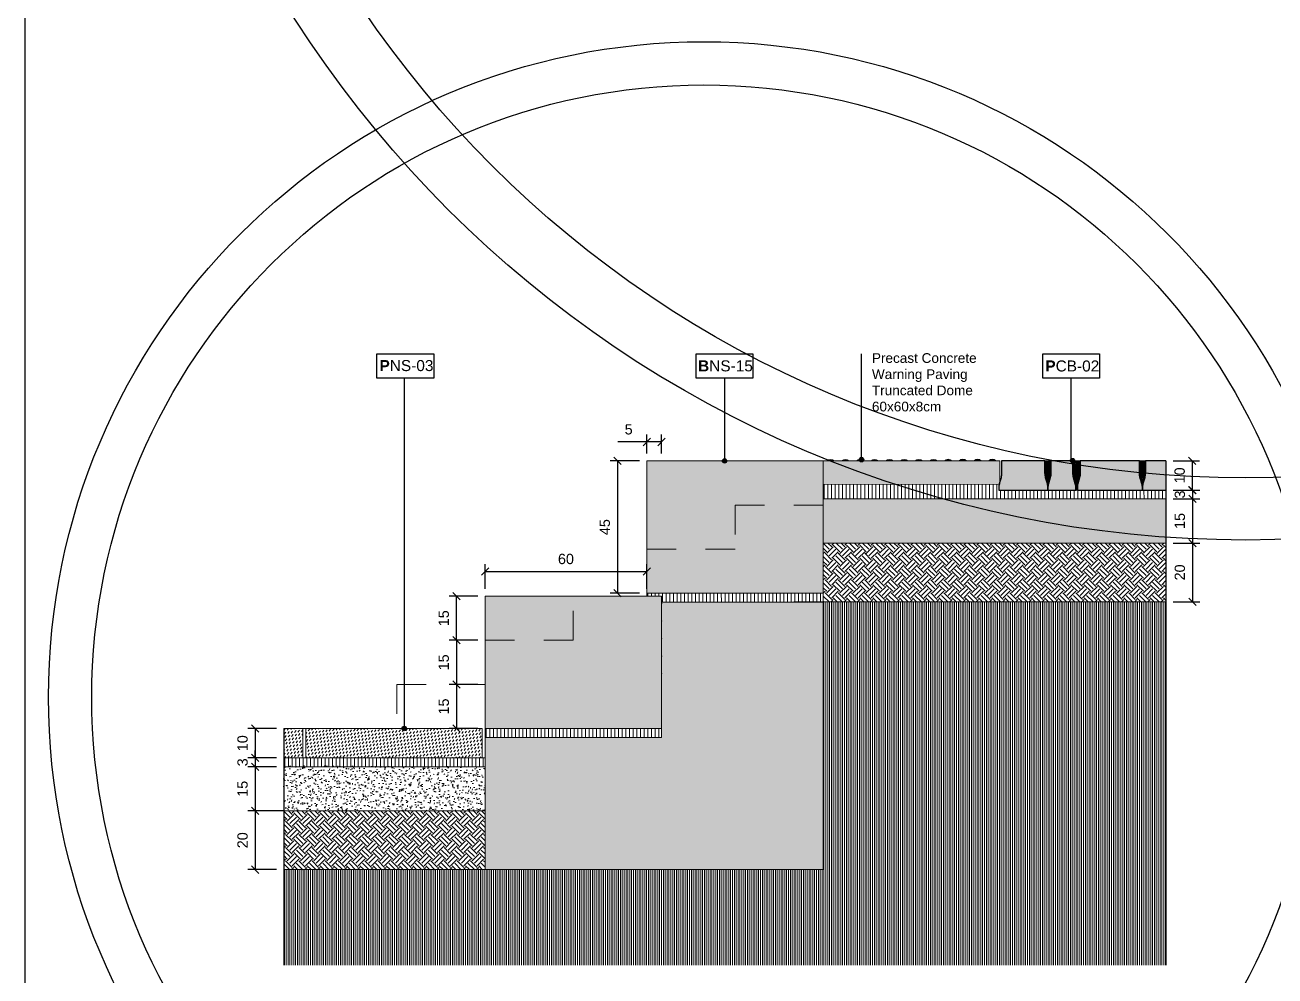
# Model space of a CAD drawing. Header units: metres. Extents: x -325 to 301, y -147 to 149.
# Drawn here: x 92.234 to 96.486, y 25.672 to 28.906 of the extents above; entities that cross this region are included whole.
import ezdxf

# ---------------------------------------------------------------- set-up
doc = ezdxf.new("R2010")
doc.units = ezdxf.units.M
doc.linetypes.add('DASH_1', pattern=[0.4, 0.1, -0.3])
doc.layers.get('Defpoints').update_dxf_attribs({"lineweight": 13})
doc.layers.add('-aux', color=50, linetype='Continuous', plot=False)
doc.layers.add('-AUX-QAD', color=5, linetype='Continuous', plot=False)
for name, color, linetype, true_color in [('0-TX-1_25', 7, 'Continuous', 0x3f4f7f), ('3-TR-paviment fort', 7, 'Continuous', 0xd1d1d1), ('EIT_3 TR sorra', 7, 'Continuous', 0xd8ceb0)]:
    doc.layers.add(name, color=color, linetype=linetype, true_color=true_color)
for name, color, linetype, lineweight, true_color in [('03-TR-Paviment_05_Open Joint Precast Pavements', 7, 'Continuous', 5, 0xb3b3b3), ('03-TR-Paviment_08_Natural Stone Bleachers', 7, 'Continuous', 5, 0xafad9d), ('3-TR sorra granitica', 7, 'Continuous', 0, 0xf2dac9), ('3-TR tot_u', 7, 'Continuous', 5, 0x787878)]:
    doc.layers.add(name, color=color, linetype=linetype, lineweight=lineweight, true_color=true_color)
for name, color, linetype, lineweight in [('1-CM', 7, 'Continuous', 0), ('3-TR Formigó', 252, 'Continuous', 0), ('3-TR Seleccionat', 44, 'Continuous', 0), ('3-TR Tot-u', 37, 'Continuous', 0)]:
    doc.layers.add(name, color=color, linetype=linetype, lineweight=lineweight)
for name, color, linetype in [('1-L- kodolé', 7, 'Continuous'), ('1-SECCIÓ', 1, 'Continuous'), ('A-KEYPLAN_HATCH', 7, 'Continuous'), ('A_TEXT_2', 7, 'Continuous')]:
    doc.layers.add(name, color=color, linetype=linetype)
doc.styles.get("Standard").update_dxf_attribs({"font": 'arial.ttf'})
doc.dimstyles.new('ISO-25', dxfattribs={"dimtxt": 0.1, "dimasz": 0.1, "dimexe": 0.1, "dimexo": 0.1, "dimgap": 0.1, "dimtad": 1, "dimdec": 0, "dimlfac": 100, "dimzin": 9, "dimtxsty": 'Standard', "dimblk": 'OBLIQUE', "dimcen": 0.1, "dimadec": 0, "dimazin": 0, "dimtfac": 1, "dimtdec": 0, "dimtmove": 0, "dimatfit": 3, "dimldrblk": 'OBLIQUE', "dimfxl": 1, "dimarcsym": 0})
pattern_1 = [(44.4325457, (71.362818, -42.892494), (0.00187572522, 0.00661871837), [0.0085328125, -0.0017065625, 0, -0.0017065625])]
pattern_2 = [(233, (24.288945, -12.969247), (0.0016315323, -0.0116089556), [0.0082894435, -0.0082894435])]

# ---------------------------------------------------------------- blocks, each defined once
blk = doc.blocks.new('POINT')
at = {"layer": '0-TX-1_25'}
h = blk.add_hatch(dxfattribs=at)
h.set_pattern_fill('ANGLE', color=256)
h.set_pattern_definition([(0, (-83.747, -12.726), (0, 6.985), [5.08, -1.905]), (90, (-83.747, -12.726), (-6.985, 4e-16), [5.08, -1.905])])
edge = h.paths.add_edge_path()
edge.add_arc((0, 0), 0.0075, 0, 360)
h = blk.add_hatch(color=256, dxfattribs=at)
h.dxf.hatch_style = 1
edge = h.paths.add_edge_path()
edge.add_arc((0, 0), 0.0075, 0, 360)
blk.add_circle((0, 0), 0.0075, dxfattribs=at)
blk = doc.blocks.new('BNS15')
at = {"layer": '03-TR-Paviment_08_Natural Stone Bleachers'}
h = blk.add_hatch(dxfattribs=at)
h.set_pattern_fill('DASH', color=256, scale=0.0011, angle=233, style=0, double=1)
h.set_pattern_definition([(233, (-63.9346873, -52.3516926), (0.00068739555, -0.00489107349), [0.0034925, -0.0034925])])
h.paths.add_polyline_path([(0.6, 0.45), (0.6, 0), (0, 0), (0, 0.45)])
at = {"layer": '1-CM'}
blk.add_lwpolyline([(0, 0.45), (0.6, 0.45), (0.6, 0), (0, 0)], close=True, dxfattribs=at)
blk = doc.blocks.new('hatch keyplan 2')
at = {"layer": 'A-KEYPLAN_HATCH'}
blk.add_lwpolyline([(0, 0.00548), (0.01287, 0.00548), (0.01287, 0), (0, 0)], close=True, dxfattribs=at)
blk = doc.blocks.new('hatch keyplan')
at = {"layer": 'A-KEYPLAN_HATCH'}
blk.add_blockref('hatch keyplan 2', (1.43058, 0.85215), dxfattribs=at)
blk = doc.blocks.new('PCB03')
at = {"layer": 'A-KEYPLAN_HATCH'}
blk.add_blockref('hatch keyplan', (-1.42958, -0.85215), dxfattribs=at)
at = {"layer": 'A_TEXT_2', "insert": (0.0002, 0.00399), "char_height": 0.0025, "attachment_point": 1}
blk.add_mtext_dynamic_manual_height_columns('\\pi0.00139;{\\fArial|b1|i0|c0|p34;P}CB-02', width=0.0145619, gutter_width=0.015, heights=[0], dxfattribs=at)
blk = doc.blocks.new('BNS-15')
at = {"layer": 'A-KEYPLAN_HATCH', "xscale": 0.7124947396918078, "yscale": 0.7124947396918078, "zscale": 0.7124947396918078}
blk.add_blockref('hatch keyplan', (-1.01928, -0.60715), dxfattribs=at)
at = {"layer": 'A_TEXT_2', "insert": (0.00031, 0.00286), "char_height": 0.0017812, "attachment_point": 1}
blk.add_mtext_dynamic_manual_height_columns('{\\fArial|b1|i0|c0|p34;B}NS-15', width=0.0103753, gutter_width=0.01069, heights=[0], dxfattribs=at)
blk = doc.blocks.new('_Oblique')
at = {"color": 0, "lineweight": -2}
blk.add_line((-0.5, -0.5), (0.5, 0.5), dxfattribs=at)
blk = doc.blocks.new('*D1515')
at = {"layer": '0-TX-1_25', "color": 0, "lineweight": -2, "transparency": 16777216}
for p, q in [((93.0897, 26.5135), (92.9923, 26.5135)), ((93.0173, 26.5135), (93.0173, 26.4135)), ((93.0897, 26.4135), (92.9923, 26.4135))]:
    blk.add_line(p, q, dxfattribs=at)
at = {"layer": 'Defpoints', "color": 0, "transparency": 16777216}
for p in [(93.1147, 26.5135), (93.0173, 26.4135), (93.1147, 26.4135)]:
    blk.add_point(p, dxfattribs=at)
at = {"layer": '0-TX-1_25', "color": 0, "lineweight": -2, "transparency": 16777216, "xscale": 0.025, "yscale": 0.025, "zscale": 0.025}
for p, rotation in [((93.0173, 26.5135), 90), ((93.0173, 26.4135), 270)]:
    blk.add_blockref('_Oblique', p, dxfattribs=dict(at, rotation=rotation))
at = {"layer": '0-TX-1_25', "color": 0, "transparency": 16777216, "insert": (92.9745, 26.4635), "char_height": 0.035, "attachment_point": 5, "rotation": 90}
blk.add_mtext('10', dxfattribs=at)
blk = doc.blocks.new('*D1516')
at = {"layer": '0-TX-1_25', "color": 0, "lineweight": -2, "transparency": 16777216}
for p, q in [((93.0897, 26.4135), (92.9923, 26.4135)), ((93.0173, 26.4135), (93.0173, 26.4385)), ((93.0173, 26.4135), (93.0173, 26.3835)), ((93.0897, 26.3835), (92.9923, 26.3835)), ((93.0173, 26.3835), (93.0173, 26.3585))]:
    blk.add_line(p, q, dxfattribs=at)
at = {"layer": 'Defpoints', "color": 0, "transparency": 16777216}
for p in [(93.1147, 26.4135), (93.0173, 26.3835), (93.1147, 26.3835)]:
    blk.add_point(p, dxfattribs=at)
at = {"layer": '0-TX-1_25', "color": 0, "lineweight": -2, "transparency": 16777216, "xscale": 0.025, "yscale": 0.025, "zscale": 0.025}
for p, rotation in [((93.0173, 26.4135), 270), ((93.0173, 26.3835), 90)]:
    blk.add_blockref('_Oblique', p, dxfattribs=dict(at, rotation=rotation))
at = {"layer": '0-TX-1_25', "color": 0, "transparency": 16777216, "insert": (92.9745, 26.3985), "char_height": 0.035, "attachment_point": 5, "rotation": 90}
blk.add_mtext('3', dxfattribs=at)
blk = doc.blocks.new('*D1517')
at = {"layer": '0-TX-1_25', "color": 0, "lineweight": -2, "transparency": 16777216}
for p, q in [((93.0897, 26.3835), (92.9923, 26.3835)), ((93.0173, 26.3835), (93.0173, 26.2335)), ((93.0897, 26.2335), (92.9923, 26.2335))]:
    blk.add_line(p, q, dxfattribs=at)
at = {"layer": 'Defpoints', "color": 0, "transparency": 16777216}
for p in [(93.1147, 26.3835), (93.0173, 26.2335), (93.1147, 26.2335)]:
    blk.add_point(p, dxfattribs=at)
at = {"layer": '0-TX-1_25', "color": 0, "lineweight": -2, "transparency": 16777216, "xscale": 0.025, "yscale": 0.025, "zscale": 0.025}
for p, rotation in [((93.0173, 26.3835), 90), ((93.0173, 26.2335), 270)]:
    blk.add_blockref('_Oblique', p, dxfattribs=dict(at, rotation=rotation))
at = {"layer": '0-TX-1_25', "color": 0, "transparency": 16777216, "insert": (92.9745, 26.3085), "char_height": 0.035, "attachment_point": 5, "rotation": 90}
blk.add_mtext('15', dxfattribs=at)
blk = doc.blocks.new('*D1518')
at = {"layer": '0-TX-1_25', "color": 0, "lineweight": -2, "transparency": 16777216}
for p, q in [((93.1173, 26.2335), (92.9923, 26.2335)), ((93.0173, 26.2335), (93.0173, 26.0335)), ((93.0897, 26.0335), (92.9923, 26.0335))]:
    blk.add_line(p, q, dxfattribs=at)
at = {"layer": 'Defpoints', "color": 0, "transparency": 16777216}
for p in [(93.2147, 26.2335), (93.0173, 26.0335), (93.1147, 26.0335)]:
    blk.add_point(p, dxfattribs=at)
at = {"layer": '0-TX-1_25', "color": 0, "lineweight": -2, "transparency": 16777216, "xscale": 0.025, "yscale": 0.025, "zscale": 0.025}
for p, rotation in [((93.0173, 26.2335), 90), ((93.0173, 26.0335), 270)]:
    blk.add_blockref('_Oblique', p, dxfattribs=dict(at, rotation=rotation))
at = {"layer": '0-TX-1_25', "color": 0, "transparency": 16777216, "insert": (92.9745, 26.1335), "char_height": 0.035, "attachment_point": 5, "rotation": 90}
blk.add_mtext('20', dxfattribs=at)
blk = doc.blocks.new('*D1519')
at = {"layer": '0-TX-1_25', "color": 0, "lineweight": -2, "transparency": 16777216}
for p, q in [((96.1397, 27.4244), (96.2295, 27.4244)), ((96.2045, 27.4244), (96.2045, 27.3244)), ((96.1397, 27.3244), (96.2295, 27.3244))]:
    blk.add_line(p, q, dxfattribs=at)
at = {"layer": 'Defpoints', "color": 0, "transparency": 16777216}
for p in [(96.1147, 27.4244), (96.1147, 27.3244), (96.2045, 27.3244)]:
    blk.add_point(p, dxfattribs=at)
at = {"layer": '0-TX-1_25', "color": 0, "lineweight": -2, "transparency": 16777216, "xscale": 0.025, "yscale": 0.025, "zscale": 0.025}
for p, rotation in [((96.2045, 27.4244), 90), ((96.2045, 27.3244), 270)]:
    blk.add_blockref('_Oblique', p, dxfattribs=dict(at, rotation=rotation))
at = {"layer": '0-TX-1_25', "color": 0, "transparency": 16777216, "insert": (96.1616, 27.3744), "char_height": 0.035, "attachment_point": 5, "rotation": 90}
blk.add_mtext('10', dxfattribs=at)
blk = doc.blocks.new('*D1520')
at = {"layer": '0-TX-1_25', "color": 0, "lineweight": -2, "transparency": 16777216}
for p, q in [((96.205, 27.3244), (96.205, 27.3494)), ((96.1397, 27.3244), (96.23, 27.3244)), ((96.1397, 27.2944), (96.23, 27.2944)), ((96.205, 27.3244), (96.205, 27.2944)), ((96.205, 27.2944), (96.205, 27.2694))]:
    blk.add_line(p, q, dxfattribs=at)
at = {"layer": 'Defpoints', "color": 0, "transparency": 16777216}
for p in [(96.1147, 27.3244), (96.1147, 27.2944), (96.205, 27.2944)]:
    blk.add_point(p, dxfattribs=at)
at = {"layer": '0-TX-1_25', "color": 0, "lineweight": -2, "transparency": 16777216, "xscale": 0.025, "yscale": 0.025, "zscale": 0.025}
for p, rotation in [((96.205, 27.3244), 270), ((96.205, 27.2944), 90)]:
    blk.add_blockref('_Oblique', p, dxfattribs=dict(at, rotation=rotation))
at = {"layer": '0-TX-1_25', "color": 0, "transparency": 16777216, "insert": (96.1621, 27.3094), "char_height": 0.035, "attachment_point": 5, "rotation": 90}
blk.add_mtext('3', dxfattribs=at)
blk = doc.blocks.new('*D1521')
at = {"layer": '0-TX-1_25', "color": 0, "lineweight": -2, "transparency": 16777216}
for p, q in [((96.1397, 27.2944), (96.23, 27.2944)), ((96.205, 27.2944), (96.205, 27.1444)), ((96.1397, 27.1444), (96.23, 27.1444))]:
    blk.add_line(p, q, dxfattribs=at)
at = {"layer": 'Defpoints', "color": 0, "transparency": 16777216}
for p in [(96.1147, 27.2944), (96.1147, 27.1444), (96.205, 27.1444)]:
    blk.add_point(p, dxfattribs=at)
at = {"layer": '0-TX-1_25', "color": 0, "lineweight": -2, "transparency": 16777216, "xscale": 0.025, "yscale": 0.025, "zscale": 0.025}
for p, rotation in [((96.205, 27.2944), 90), ((96.205, 27.1444), 270)]:
    blk.add_blockref('_Oblique', p, dxfattribs=dict(at, rotation=rotation))
at = {"layer": '0-TX-1_25', "color": 0, "transparency": 16777216, "insert": (96.1622, 27.2194), "char_height": 0.035, "attachment_point": 5, "rotation": 90}
blk.add_mtext('15', dxfattribs=at)
blk = doc.blocks.new('*D1522')
at = {"layer": '0-TX-1_25', "color": 0, "lineweight": -2, "transparency": 16777216}
for p, q in [((96.1397, 27.1444), (96.23, 27.1444)), ((96.205, 27.1444), (96.205, 26.9444)), ((96.1397, 26.9444), (96.23, 26.9444))]:
    blk.add_line(p, q, dxfattribs=at)
at = {"layer": 'Defpoints', "color": 0, "transparency": 16777216}
for p in [(96.1147, 27.1444), (96.1147, 26.9444), (96.205, 26.9444)]:
    blk.add_point(p, dxfattribs=at)
at = {"layer": '0-TX-1_25', "color": 0, "lineweight": -2, "transparency": 16777216, "xscale": 0.025, "yscale": 0.025, "zscale": 0.025}
for p, rotation in [((96.205, 27.1444), 90), ((96.205, 26.9444), 270)]:
    blk.add_blockref('_Oblique', p, dxfattribs=dict(at, rotation=rotation))
at = {"layer": '0-TX-1_25', "color": 0, "transparency": 16777216, "insert": (96.1622, 27.0444), "char_height": 0.035, "attachment_point": 5, "rotation": 90}
blk.add_mtext('20', dxfattribs=at)
blk = doc.blocks.new('*D1542')
at = {"layer": '0-TX-1_25', "color": 0, "lineweight": -2, "transparency": 16777216}
for p, q in [((94.3244, 27.4235), (94.2244, 27.4235)), ((94.2494, 27.4235), (94.2494, 26.9735)), ((94.3244, 26.9735), (94.2244, 26.9735))]:
    blk.add_line(p, q, dxfattribs=at)
at = {"layer": 'Defpoints', "color": 0, "transparency": 16777216}
for p in [(94.3494, 27.4235), (94.2494, 26.9735), (94.3494, 26.9735)]:
    blk.add_point(p, dxfattribs=at)
at = {"layer": '0-TX-1_25', "color": 0, "lineweight": -2, "transparency": 16777216, "xscale": 0.025, "yscale": 0.025, "zscale": 0.025}
for p, rotation in [((94.2494, 27.4235), 90), ((94.2494, 26.9735), 270)]:
    blk.add_blockref('_Oblique', p, dxfattribs=dict(at, rotation=rotation))
at = {"layer": '0-TX-1_25', "color": 0, "transparency": 16777216, "insert": (94.2066, 27.1985), "char_height": 0.035, "attachment_point": 5, "rotation": 90}
blk.add_mtext('45', dxfattribs=at)
blk = doc.blocks.new('*D1544')
at = {"layer": '0-TX-1_25', "color": 0, "lineweight": -2, "transparency": 16777216}
for p, q in [((93.7992, 26.9885), (93.7992, 27.0721)), ((93.7992, 27.0471), (94.3492, 27.0471)), ((94.3492, 26.9885), (94.3492, 27.0721))]:
    blk.add_line(p, q, dxfattribs=at)
at = {"layer": 'Defpoints', "color": 0, "transparency": 16777216}
for p in [(94.3492, 27.0471), (93.7992, 26.9635), (94.3492, 26.9635)]:
    blk.add_point(p, dxfattribs=at)
at = {"layer": '0-TX-1_25', "color": 0, "lineweight": -2, "transparency": 16777216, "xscale": 0.025, "yscale": 0.025, "zscale": 0.025, "rotation": 180}
blk.add_blockref('_Oblique', (93.7992, 27.0471), dxfattribs=at)
at = {"layer": '0-TX-1_25', "color": 0, "lineweight": -2, "transparency": 16777216, "xscale": 0.025, "yscale": 0.025, "zscale": 0.025}
blk.add_blockref('_Oblique', (94.3492, 27.0471), dxfattribs=at)
at = {"layer": '0-TX-1_25', "color": 0, "transparency": 16777216, "insert": (94.0742, 27.09), "char_height": 0.035, "attachment_point": 5}
blk.add_mtext('60', dxfattribs=at)
blk = doc.blocks.new('*D1545')
at = {"layer": '0-TX-1_25', "color": 0, "lineweight": -2, "transparency": 16777216}
for p, q in [((93.7742, 26.9635), (93.6766, 26.9635)), ((93.7016, 26.8135), (93.7016, 26.9635)), ((93.7742, 26.8135), (93.6766, 26.8135))]:
    blk.add_line(p, q, dxfattribs=at)
at = {"layer": 'Defpoints', "color": 0, "transparency": 16777216}
for p in [(93.7016, 26.9635), (93.7992, 26.9635), (93.7992, 26.8135)]:
    blk.add_point(p, dxfattribs=at)
at = {"layer": '0-TX-1_25', "color": 0, "lineweight": -2, "transparency": 16777216, "xscale": 0.025, "yscale": 0.025, "zscale": 0.025}
for p, rotation in [((93.7016, 26.9635), 90), ((93.7016, 26.8135), 270)]:
    blk.add_blockref('_Oblique', p, dxfattribs=dict(at, rotation=rotation))
at = {"layer": '0-TX-1_25', "color": 0, "transparency": 16777216, "insert": (93.6588, 26.8885), "char_height": 0.035, "attachment_point": 5, "rotation": 90}
blk.add_mtext('15', dxfattribs=at)
blk = doc.blocks.new('*D1546')
at = {"layer": '0-TX-1_25', "color": 0, "lineweight": -2, "transparency": 16777216}
for p, q in [((93.7742, 26.8135), (93.6766, 26.8135)), ((93.7016, 26.8135), (93.7016, 26.6635)), ((93.7742, 26.6635), (93.6766, 26.6635))]:
    blk.add_line(p, q, dxfattribs=at)
at = {"layer": 'Defpoints', "color": 0, "transparency": 16777216}
for p in [(93.7992, 26.8135), (93.7016, 26.6635), (93.7992, 26.6635)]:
    blk.add_point(p, dxfattribs=at)
at = {"layer": '0-TX-1_25', "color": 0, "lineweight": -2, "transparency": 16777216, "xscale": 0.025, "yscale": 0.025, "zscale": 0.025}
for p, rotation in [((93.7016, 26.8135), 90), ((93.7016, 26.6635), 270)]:
    blk.add_blockref('_Oblique', p, dxfattribs=dict(at, rotation=rotation))
at = {"layer": '0-TX-1_25', "color": 0, "transparency": 16777216, "insert": (93.6588, 26.7385), "char_height": 0.035, "attachment_point": 5, "rotation": 90}
blk.add_mtext('15', dxfattribs=at)
blk = doc.blocks.new('*D1543')
at = {"layer": '0-TX-1_25', "color": 0, "lineweight": -2, "transparency": 16777216}
for p, q in [((93.7742, 26.6635), (93.6766, 26.6635)), ((93.7016, 26.6635), (93.7016, 26.5135)), ((93.7742, 26.5135), (93.6766, 26.5135))]:
    blk.add_line(p, q, dxfattribs=at)
at = {"layer": 'Defpoints', "color": 0, "transparency": 16777216}
for p in [(93.7992, 26.6635), (93.7016, 26.5135), (93.7992, 26.5135)]:
    blk.add_point(p, dxfattribs=at)
at = {"layer": '0-TX-1_25', "color": 0, "lineweight": -2, "transparency": 16777216, "xscale": 0.025, "yscale": 0.025, "zscale": 0.025}
for p, rotation in [((93.7016, 26.6635), 90), ((93.7016, 26.5135), 270)]:
    blk.add_blockref('_Oblique', p, dxfattribs=dict(at, rotation=rotation))
at = {"layer": '0-TX-1_25', "color": 0, "transparency": 16777216, "insert": (93.6588, 26.5885), "char_height": 0.035, "attachment_point": 5, "rotation": 90}
blk.add_mtext('15', dxfattribs=at)
blk = doc.blocks.new('*D1547')
at = {"layer": '0-TX-1_25', "color": 0, "lineweight": -2, "transparency": 16777216}
for p, q in [((94.3492, 27.4485), (94.3492, 27.513)), ((94.3994, 27.4485), (94.3994, 27.513)), ((94.3492, 27.488), (94.251, 27.488)), ((94.3994, 27.488), (94.3492, 27.488))]:
    blk.add_line(p, q, dxfattribs=at)
at = {"layer": 'Defpoints', "color": 0, "transparency": 16777216}
for p in [(94.3492, 27.488), (94.3492, 27.4235), (94.3994, 27.4235)]:
    blk.add_point(p, dxfattribs=at)
at = {"layer": '0-TX-1_25', "color": 0, "lineweight": -2, "transparency": 16777216, "xscale": 0.025, "yscale": 0.025, "zscale": 0.025, "rotation": 180}
blk.add_blockref('_Oblique', (94.3492, 27.488), dxfattribs=at)
at = {"layer": '0-TX-1_25', "color": 0, "lineweight": -2, "transparency": 16777216, "xscale": 0.025, "yscale": 0.025, "zscale": 0.025}
blk.add_blockref('_Oblique', (94.3994, 27.488), dxfattribs=at)
at = {"layer": '0-TX-1_25', "color": 0, "transparency": 16777216, "insert": (94.2876, 27.5308), "char_height": 0.035, "attachment_point": 5}
blk.add_mtext('5', dxfattribs=at)
blk = doc.blocks.new('*D1548')
at = {"layer": '0-TX-1_25', "color": 0, "lineweight": -2, "transparency": 16777216}
for p, q in [((94.3494, 0.2948), (94.3494, 0.1698)), ((94.9494, 0.0948), (94.9494, 0.2198)), ((94.3494, 0.1948), (94.9494, 0.1948))]:
    blk.add_line(p, q, dxfattribs=at)
at = {"layer": 'Defpoints', "color": 0, "transparency": 16777216}
for p in [(94.3494, 27.4235), (94.9494, 0.1948), (94.9494, 0)]:
    blk.add_point(p, dxfattribs=at)
at = {"layer": '0-TX-1_25', "color": 0, "lineweight": -2, "transparency": 16777216, "xscale": 0.025, "yscale": 0.025, "zscale": 0.025, "rotation": 180}
blk.add_blockref('_Oblique', (94.3494, 0.1948), dxfattribs=at)
at = {"layer": '0-TX-1_25', "color": 0, "lineweight": -2, "transparency": 16777216, "xscale": 0.025, "yscale": 0.025, "zscale": 0.025}
blk.add_blockref('_Oblique', (94.9494, 0.1948), dxfattribs=at)
at = {"layer": '0-TX-1_25', "color": 0, "transparency": 16777216, "insert": (94.6494, 0.2377), "char_height": 0.035, "attachment_point": 5}
blk.add_mtext('60', dxfattribs=at)
blk = doc.blocks.new('PNS03')
at = {"layer": 'A-KEYPLAN_HATCH'}
blk.add_blockref('hatch keyplan', (-1.43058, -0.85215), dxfattribs=at)
at = {"layer": 'A_TEXT_2', "insert": (-0.0008, 0.00408), "char_height": 0.0025, "attachment_point": 1}
blk.add_mtext_dynamic_manual_height_columns('\\pi0.00137;{\\fArial|b1|i0|c0|p34;P}NS-03', width=0.0145619, gutter_width=0.015, heights=[0], dxfattribs=at)
blk = doc.blocks.new('*U1805')
at = {"layer": '3-TR-paviment fort'}
blk.add_hatch(color=256, dxfattribs=at).paths.add_polyline_path([(0.025, 0), (0.05, 0, 0.4)])
blk.add_lwpolyline([(0.025, 0), (0.05, 0)])
blk.add_arc((0.0375, -0.013125), 0.018125, 46.397181, 133.602819)
blk = doc.blocks.new('*U1806')
at = {"color": 0, "linetype": 'ByBlock', "lineweight": -2, "transparency": 16777216}
for p in [(0, 0.08), (0.05, 0.08), (0.1, 0.08), (0.15, 0.08), (0.2, 0.08), (0.25, 0.08), (0.3, 0.08), (0.35, 0.08), (0.4, 0.08), (0.45, 0.08), (0.5, 0.08), (0.55, 0.08)]:
    blk.add_blockref('*U1805', p, dxfattribs=at)
blk = doc.blocks.new('Warning Surface 600x600x80')
at = {"layer": '3-TR-paviment fort'}
blk.add_hatch(color=256, dxfattribs=at).paths.add_polyline_path([(0, 0.08), (0.6, 0.08), (0.6, 0), (0.0002, 0.0006)])
blk.add_lwpolyline([(0, 0.08), (0.6, 0.08)])
at = {"layer": '1-CM'}
blk.add_lwpolyline([(0.6, 0.08), (0, 0.08), (0, 0), (0.6, 0)], close=True, dxfattribs=at)
blk.add_blockref('*U1806', (-0.0125, 0))

msp = doc.modelspace()

# ---------------------------------------------------------------- hatches: boundary and pattern name
at = {"layer": '03-TR-Paviment_05_Open Joint Precast Pavements'}
h = msp.add_hatch(color=256, dxfattribs=at)
h.dxf.hatch_style = 1
edge = h.paths.add_edge_path()
edge.add_line((95.7135, 27.3244), (95.7135, 27.3326))
edge.add_arc((95.6651, 27.3326), 0.0484, 360, 375.999)
edge.add_line((95.7117, 27.3459), (95.7057, 27.3666))
edge.add_arc((95.7606, 27.3824), 0.0571, 180, 195.999, ccw=False)
edge.add_line((95.7035, 27.3824), (95.7035, 27.4235))
edge.add_line((95.7035, 27.4235), (95.7027, 27.4235))
edge.add_line((95.7027, 27.4235), (95.7027, 27.4244))
edge.add_line((95.7027, 27.4244), (95.5569, 27.4244))
edge.add_line((95.5569, 27.4244), (95.5569, 27.4235))
edge.add_line((95.5569, 27.4235), (95.5561, 27.4235))
edge.add_line((95.5561, 27.4235), (95.5561, 27.3824))
edge.add_arc((95.4989, 27.3824), 0.0571, 344.001, 360, ccw=False)
edge.add_line((95.5539, 27.3666), (95.5479, 27.3459))
edge.add_arc((95.5945, 27.3326), 0.0484, 164.001, 180)
edge.add_line((95.546, 27.3326), (95.546, 27.3244))
edge.add_line((95.546, 27.3244), (95.7135, 27.3244))
h = msp.add_hatch(color=256, dxfattribs=at)
h.dxf.hatch_style = 1
edge = h.paths.add_edge_path()
edge.add_line((95.8085, 27.3244), (95.8085, 27.3326))
edge.add_arc((95.7601, 27.3326), 0.0484, 0, 15.999)
edge.add_line((95.8066, 27.3459), (95.8007, 27.3666))
edge.add_arc((95.8556, 27.3824), 0.0571, 180, 195.999, ccw=False)
edge.add_line((95.7985, 27.3824), (95.7985, 27.4235))
edge.add_line((95.7985, 27.4235), (95.7977, 27.4235))
edge.add_line((95.7977, 27.4235), (95.7977, 27.4244))
edge.add_line((95.7977, 27.4244), (95.7244, 27.4244))
edge.add_line((95.7244, 27.4244), (95.7244, 27.4235))
edge.add_line((95.7244, 27.4235), (95.7236, 27.4235))
edge.add_line((95.7236, 27.4235), (95.7236, 27.3824))
edge.add_arc((95.6664, 27.3824), 0.0571, -15.999, 0, ccw=False)
edge.add_line((95.7214, 27.3666), (95.7154, 27.3459))
edge.add_arc((95.762, 27.3326), 0.0484, 164.001, 180)
edge.add_line((95.7135, 27.3326), (95.7135, 27.3244))
edge.add_line((95.7135, 27.3244), (95.8085, 27.3244))
h = msp.add_hatch(color=256, dxfattribs=at)
h.dxf.hatch_style = 1
edge = h.paths.add_edge_path()
edge.add_line((96.0347, 27.3244), (96.0347, 27.3326))
edge.add_arc((95.9863, 27.3326), 0.0484, 0, 15.999)
edge.add_line((96.0329, 27.3459), (96.0269, 27.3666))
edge.add_arc((96.0818, 27.3824), 0.0571, 180, 195.999, ccw=False)
edge.add_line((96.0247, 27.3824), (96.0247, 27.4235))
edge.add_line((96.0247, 27.4235), (96.0239, 27.4235))
edge.add_line((96.0239, 27.4235), (96.0239, 27.4244))
edge.add_line((96.0239, 27.4244), (95.8243, 27.4244))
edge.add_line((95.8243, 27.4244), (95.8243, 27.4235))
edge.add_line((95.8243, 27.4235), (95.8235, 27.4235))
edge.add_line((95.8235, 27.4235), (95.8235, 27.3824))
edge.add_arc((95.7664, 27.3824), 0.0571, -15.999, 0, ccw=False)
edge.add_line((95.8213, 27.3666), (95.8154, 27.3459))
edge.add_arc((95.8619, 27.3326), 0.0484, 164.001, 180)
edge.add_line((95.8135, 27.3326), (95.8135, 27.3244))
edge.add_line((95.8135, 27.3244), (96.0347, 27.3244))
h = msp.add_hatch(color=256, dxfattribs=at)
h.dxf.hatch_style = 1
edge = h.paths.add_edge_path()
edge.add_line((96.1147, 27.4244), (96.1147, 27.3244))
edge.add_line((96.1147, 27.3244), (96.0347, 27.3244))
edge.add_line((96.0347, 27.3244), (96.0347, 27.3326))
edge.add_arc((96.0832, 27.3326), 0.0484, 164.001, 180, ccw=False)
edge.add_line((96.0366, 27.3459), (96.0426, 27.3667))
edge.add_arc((95.9876, 27.3824), 0.0571, 344.001, 360)
edge.add_line((96.0448, 27.3824), (96.0448, 27.4235))
edge.add_line((96.0448, 27.4235), (96.0456, 27.4235))
edge.add_line((96.0456, 27.4235), (96.0456, 27.4244))
edge.add_line((96.0456, 27.4244), (96.1147, 27.4244))
at = {"layer": '03-TR-Paviment_08_Natural Stone Bleachers'}
h = msp.add_hatch(dxfattribs=at)
h.set_pattern_fill('DASH', color=256, scale=0.002611, angle=233, style=0, double=1)
h.set_pattern_definition(pattern_2)
h.paths.add_polyline_path([(93.1147, 26.5135), (93.1147, 26.4135), (93.1794, 26.4135), (93.1794, 26.5135)])
h = msp.add_hatch(dxfattribs=at)
h.set_pattern_fill('DASH', color=256, scale=0.002611, angle=233, style=0, double=1)
h.set_pattern_definition(pattern_2)
h.paths.add_polyline_path([(93.7894, 26.5135), (93.1894, 26.5135), (93.1894, 26.4135), (93.7894, 26.4135)])
at = {"layer": '3-TR Formigó'}
h = msp.add_hatch(dxfattribs=at)
h.set_pattern_fill('ANSI31', color=256, scale=0.003, angle=234.1752)
h.set_pattern_definition([(279.175244, (-114.388893, -17.167091), (0.00940313004, 0.0015188056), [])])
h.paths.add_polyline_path([(94.4002, 26.6935), (94.4002, 26.9435), (94.3994, 26.9435), (94.3994, 26.6935)])
at = {"layer": '3-TR Seleccionat'}
h = msp.add_hatch(dxfattribs=at)
h.set_pattern_fill('ANSI31', color=256, scale=0.002, angle=225)
h.set_pattern_definition([(270, (24.288945, -12.969247), (0.00635, -9e-19), [])])
h.paths.add_polyline_path([(93.1147, 26.0335), (93.1147, 25.7089), (96.1147, 25.7089), (96.1147, 26.9444), (95.5999, 26.9444), (94.8494, 26.9444), (94.8492, 26.9435), (94.9494, 26.9435), (94.9494, 26.0335)])
at = {"layer": '3-TR sorra granitica'}
h = msp.add_hatch(dxfattribs=at)
h.set_pattern_fill('LINE', color=256, scale=0.1, angle=54.368, style=0)
h.set_pattern_definition([(90.014497, (120.212536, 235.485198), (-0.0124999996, -3.1627e-06), [])])
h.paths.add_polyline_path([(96.115, 27.3232), (96.1144, 27.294), (96.1147, 27.294), (96.1147, 27.3232)], flags=16)
h.paths.add_polyline_path([(96.0291, 27.2931), (96.1137, 27.2931), (96.1157, 27.3232), (95.541, 27.3238), (95.5425, 27.3444), (94.9494, 27.3435), (94.9494, 27.2944)])
h = msp.add_hatch(dxfattribs=at)
h.set_pattern_fill('LINE', color=256, scale=0.1, angle=54.368, style=0)
h.set_pattern_definition([(90.014497, (119.762536, 235.149357), (-0.0124999996, -3.1627e-06), [])])
h.paths.add_polyline_path([(94.8094, 26.9435), (94.8094, 26.9735), (94.3994, 26.9735), (94.3494, 26.9735), (94.3492, 26.9635), (94.3994, 26.9635), (94.3994, 26.9435)])
h.paths.add_polyline_path([(94.9494, 26.9733), (94.8056, 26.9735), (94.8091, 26.9439), (94.9494, 26.9437)])
h = msp.add_hatch(dxfattribs=at)
h.set_pattern_fill('LINE', color=256, scale=0.1, angle=54.368, style=0)
h.set_pattern_definition([(90.014497, (119.262536, 234.689357), (-0.0124999996, -3.1627e-06), [])])
h.paths.add_polyline_path([(94.3094, 26.4835), (94.3094, 26.5135), (93.7994, 26.5135), (93.7994, 26.4835)])
h.paths.add_polyline_path([(94.3994, 26.5135), (94.3056, 26.5135), (94.3091, 26.4839), (94.3994, 26.4839)])
h = msp.add_hatch(dxfattribs=at)
h.set_pattern_fill('LINE', color=256, scale=0.1, angle=54.368, style=0)
h.set_pattern_definition([(90.014497, (118.37781, 234.589357), (-0.0124999996, -3.1627e-06), [])])
h.paths.add_polyline_path([(93.7994, 26.4135), (93.4209, 26.4135), (93.4244, 26.3839), (93.7994, 26.3839)])
h.paths.add_polyline_path([(93.1147, 26.4135), (93.1147, 26.3835), (93.4247, 26.3835), (93.4247, 26.4135)])
at = {"layer": '3-TR Tot-u'}
h = msp.add_hatch(dxfattribs=at)
h.set_pattern_fill('EARTH', color=256, scale=0.005, angle=-80.8248, style=0)
h.set_pattern_definition([(44.999999995, (-269436.67803, 738590.07216), (3.8e-12, 0.0449012806053), [0.03175, -0.03175]), (44.999999995, (-269436.68645, 738590.08058), (3.8e-12, 0.0449012806053), [0.03175, -0.03175]), (44.999999995, (-269436.69487, 738590.088998), (3.8e-12, 0.0449012806053), [0.03175, -0.03175]), (134.999999995, (-269436.69487, 738590.09461), (-0.0449012806053, 3.8e-12), [0.03175, -0.03175]), (134.999999995, (-269436.68645, 738590.10303), (-0.0449012806053, 3.8e-12), [0.03175, -0.03175]), (134.999999995, (-269436.67803, 738590.11145), (-0.0449012806053, 3.8e-12), [0.03175, -0.03175])])
h.paths.add_polyline_path([(94.9494, 27.1444), (94.9494, 26.9444), (96.1147, 26.9444), (96.1147, 27.1444)])
h = msp.add_hatch(dxfattribs=at)
h.set_pattern_fill('EARTH', color=256, scale=0.005, angle=-80.8248, style=0)
h.set_pattern_definition([(44.999999995, (-269438.512757, 738589.16132), (3.8e-12, 0.0449012806053), [0.03175, -0.03175]), (44.999999995, (-269438.521176, 738589.16974), (3.8e-12, 0.0449012806053), [0.03175, -0.03175]), (44.999999995, (-269438.529595, 738589.178157), (3.8e-12, 0.0449012806053), [0.03175, -0.03175]), (134.999999995, (-269438.529595, 738589.18377), (-0.0449012806053, 3.8e-12), [0.03175, -0.03175]), (134.999999995, (-269438.521176, 738589.19219), (-0.0449012806053, 3.8e-12), [0.03175, -0.03175]), (134.999999995, (-269438.512757, 738589.200608), (-0.0449012806053, 3.8e-12), [0.03175, -0.03175])])
h.paths.add_polyline_path([(93.1147, 26.2335), (93.1147, 26.0335), (93.7994, 26.0335), (93.7994, 26.2335)])
at = {"layer": '3-TR tot_u'}
h = msp.add_hatch(dxfattribs=at)
h.set_pattern_fill('AR-CONC', color=256, scale=0.0002, angle=90.2664)
h.set_pattern_definition([(140.266414, (69.73936, -41.189058), (0.003018359, 0.036451363), [0.00381, -0.04191]), (85.266414, (69.73936, -41.189058), (-0.038178181, -0.007226283), [0.003048, -0.033528117]), (190.71786, (69.739612, -41.18602), (-0.035159821, 0.02922508), [0.003238002, -0.035618049]), (136.450614, (69.7292, -41.189105), (0.008156283, 0.05425432), [0.005715, -0.062865]), (186.90197, (69.72988, -41.184584), (-0.049705466, 0.047250218), [0.004857005, -0.05342712]), (81.450565, (69.7292, -41.189105), (-0.049705466, 0.047250218), [0.004571993, -0.050291946]), (111.266414, (69.731717, -41.184013), (0.020311824, 0.030417653), [0.00381, -0.04191]), (56.266414, (69.731717, -41.184013), (-0.036894668, 0.012188985), [0.003048, -0.033528]), (161.71786, (69.73341, -41.18148), (-0.016582845, 0.042606638), [0.003238002, -0.035617988]), (127.766414, (69.739361, -41.189058), (-0.0169136972, 0.0005390813), [0, -0.0331216, 0, -0.034036, 0, -0.033655]), (97.766414, (69.73936, -41.189058), (-0.020098038, 0.0132706243), [0, -0.0194056, 0, -0.0323596, 0, -0.012827]), (57.766414, (69.739413, -41.200386), (0.0010196429, 0.0271231534), [0, -0.0127, 0, -0.039624, 0, -0.052578]), (47.766414, (69.739437, -41.205466), (-0.005222997, 0.0296018704), [0, -0.01651, 0, -0.0263144, 0, -0.037338])])
h.paths.add_polyline_path([(94.9494, 27.2944), (94.9494, 27.1444), (96.1147, 27.1444), (96.1147, 27.2944)])
h = msp.add_hatch(dxfattribs=at)
h.set_pattern_fill('AR-CONC', color=256, scale=0.00025, angle=90.2657)
h.set_pattern_definition([(140.265705, (24.288945, -12.969247), (0.003773512, 0.045564157), [0.0047625, -0.0523875]), (85.265705, (24.288945, -12.969247), (-0.047722838, -0.009032263), [0.00381, -0.041910146]), (190.71715, (24.28926, -12.96545), (-0.043949324, 0.036531893), [0.004047502, -0.04452256]), (136.449905, (24.276245, -12.969306), (0.010196192, 0.067817773), [0.00714375, -0.07858125]), (186.90126, (24.277095, -12.963654), (-0.0621311, 0.05906354), [0.006071256, -0.0667839]), (81.44986, (24.276245, -12.969306), (-0.0621311, 0.05906354), [0.00571499, -0.062864933]), (111.265705, (24.27939, -12.96294), (0.02539025, 0.038021752), [0.0047625, -0.0523875]), (56.265705, (24.27939, -12.96294), (-0.046118147, 0.015236802), [0.00381, -0.04191]), (161.71715, (24.281506, -12.959773), (-0.020727897, 0.053258554), [0.004047502, -0.044522484]), (127.765705, (24.288945, -12.969247), (-0.0211421132, 0.0006741133), [0, -0.041402, 0, -0.042545, 0, -0.04206875]), (97.765705, (24.288945, -12.969247), (-0.025122342, 0.016588591), [0, -0.024257, 0, -0.0404495, 0, -0.01603375]), (57.765705, (24.28901, -12.983407), (0.001274973, 0.033903926), [0, -0.015875, 0, -0.04953, 0, -0.0657225]), (47.765705, (24.28904, -12.989757), (-0.006528289, 0.037002419), [0, -0.0206375, 0, -0.032893, 0, -0.0466725])])
h.paths.add_polyline_path([(94.3994, 26.4835), (93.7994, 26.4835), (93.7994, 26.0335), (94.9494, 26.0335), (94.9494, 26.9435), (94.3994, 26.9435)])
h = msp.add_hatch(dxfattribs=at)
h.set_pattern_fill('AR-CONC', color=256, scale=0.00025, angle=89.8705)
h.set_pattern_definition([(75.416951978, (264947.332424, -740283.14351), (0.042847951724, 0.0159494447276), [0.0047625, -0.0523875]), (20.416951978, (264947.332424, -740283.14351), (-0.0284585513776, 0.0393593941472), [0.00381, -0.0419101460425]), (125.868396678, (264947.335994, -740283.14218), (0.0143894010735, 0.0553088370647), [0.0040475022, -0.04452256115]), (71.601151978, (264947.32697, -740283.13204), (0.0657213798154, 0.0195936971874), [0.00714375, -0.07858125]), (122.052509588, (264947.33245, -740283.130406), (0.027057378225, 0.081342940127), [0.006071255785, -0.06678390204]), (16.601103148, (264947.32697, -740283.13204), (0.0270573782294, 0.0813429401255), [0.0057149917675, -0.06286493298]), (46.416951978, (264947.33407, -740283.13218), (0.045207962539, -0.0068233806194), [0.0047625, -0.0523875]), (351.416951978, (264947.33407, -740283.13218), (-0.005808451532, 0.048221421475), [0.00381, -0.04191]), (96.868396978, (264947.33784, -740283.13275), (0.0393995108286, 0.041398041034), [0.0040475022, -0.0445224844]), (62.916951978, (264947.332424, -740283.14351), (-0.00837539297598, 0.01942411315358), [0, -0.041402, 0, -0.042545, 0, -0.04206875]), (32.916951978, (264947.332424, -740283.14351), (0.0043385838535, 0.0297907723876), [0, -0.024257, 0, -0.0404495, 0, -0.01603375]), (352.916951978, (264947.319634, -740283.149587), (0.03123133691458, 0.01325538927637), [0, -0.015875, 0, -0.04953, 0, -0.0657225]), (342.916951978, (264947.313898, -740283.152313), (0.0307196005672, 0.0216357041141), [0, -0.0206375, 0, -0.032893, 0, -0.0466725])])
h.paths.add_polyline_path([(93.1147, 26.3871), (93.1147, 26.2367), (93.7994, 26.2335), (93.7994, 26.3835)])
at = {"layer": 'EIT_3 TR sorra'}
h = msp.add_hatch(dxfattribs=at)
h.set_pattern_fill('ANSI36', color=256, scale=0.001075, angle=-0.5675, style=0, double=1)
h.set_pattern_definition([(44.4325457, (71.367818, -42.8924977), (0.00187572522, 0.00661871837), [0.0085328125, -0.0017065625, 0, -0.0017065625])])
edge = h.paths.add_edge_path()
edge.add_line((95.7135, 27.3244), (95.7135, 27.3326))
edge.add_arc((95.6651, 27.3326), 0.0484, 360, 375.999)
edge.add_line((95.7117, 27.3459), (95.7057, 27.3666))
edge.add_arc((95.7606, 27.3824), 0.0571, 180, 195.999, ccw=False)
edge.add_line((95.7035, 27.3824), (95.7035, 27.4235))
edge.add_line((95.7035, 27.4235), (95.7236, 27.4235))
edge.add_line((95.7236, 27.4235), (95.7236, 27.3824))
edge.add_arc((95.6664, 27.3824), 0.0571, -15.999, 0, ccw=False)
edge.add_line((95.7214, 27.3666), (95.7154, 27.3459))
edge.add_arc((95.762, 27.3326), 0.0484, 164.001, 180)
edge.add_line((95.7135, 27.3326), (95.7135, 27.3244))
h = msp.add_hatch(dxfattribs=at)
h.set_pattern_fill('ANSI36', color=256, scale=0.001075, angle=-0.5675, style=0, double=1)
h.set_pattern_definition(pattern_1)
edge = h.paths.add_edge_path()
edge.add_line((95.8135, 27.3244), (95.8085, 27.3244))
edge.add_line((95.8085, 27.3244), (95.8085, 27.3326))
edge.add_arc((95.7593, 27.3325), 0.0492, 0.0629, 17.4169)
edge.add_line((95.8062, 27.3472), (95.8007, 27.3666))
edge.add_arc((95.8556, 27.3824), 0.0571, 180, 195.999, ccw=False)
edge.add_line((95.7985, 27.3824), (95.7977, 27.4235))
edge.add_line((95.7977, 27.4235), (95.8235, 27.4235))
edge.add_line((95.8235, 27.4235), (95.8235, 27.3824))
edge.add_arc((95.7664, 27.3824), 0.0571, -15.999, 0, ccw=False)
edge.add_line((95.8213, 27.3666), (95.8154, 27.3459))
edge.add_arc((95.8619, 27.3326), 0.0484, 164.001, 180)
edge.add_line((95.8135, 27.3326), (95.8135, 27.3244))
edge.add_line((95.8135, 27.3244), (95.8085, 27.3244))
h = msp.add_hatch(dxfattribs=at)
h.set_pattern_fill('ANSI36', color=256, scale=0.001075, angle=-0.5675, style=0, double=1)
h.set_pattern_definition(pattern_1)
edge = h.paths.add_edge_path()
edge.add_line((96.0347, 27.3244), (96.0347, 27.3326))
edge.add_arc((95.9863, 27.3326), 0.0484, 360, 375.999)
edge.add_line((96.0329, 27.3459), (96.0269, 27.3666))
edge.add_arc((96.0818, 27.3824), 0.0571, 180, 195.999, ccw=False)
edge.add_line((96.0247, 27.3824), (96.0247, 27.4235))
edge.add_line((96.0247, 27.4235), (96.0448, 27.4235))
edge.add_line((96.0448, 27.4235), (96.0448, 27.3824))
edge.add_arc((95.9876, 27.3824), 0.0571, -15.999, 0, ccw=False)
edge.add_line((96.0426, 27.3666), (96.0366, 27.3459))
edge.add_arc((96.0832, 27.3326), 0.0484, 164.001, 180)
edge.add_line((96.0347, 27.3326), (96.0347, 27.3244))

# ---------------------------------------------------------------- linework, layer by layer
at = {"layer": '-aux'}
msp.add_lwpolyline([(92.2345, 3.4567), (92.2345, 133.4567)], dxfattribs=at)
for points in [[(95.7135, 27.3244), (95.7135, 27.3244), (95.7135, 27.3326, 0.069923), (95.7117, 27.3459), (95.7057, 27.3666, -0.069923), (95.7035, 27.3824), (95.7035, 27.4235), (95.7236, 27.4235), (95.7236, 27.3824, -0.069923), (95.7214, 27.3666), (95.7154, 27.3459, 0.069923), (95.7135, 27.3326), (95.7135, 27.3244), (95.7135, 27.3244)], [(95.8135, 27.3244), (95.8085, 27.3244), (95.8085, 27.3326, 0.075866), (95.8062, 27.3472), (95.8007, 27.3666, -0.069923), (95.7985, 27.3824), (95.7977, 27.4235), (95.8235, 27.4235), (95.8235, 27.3824, -0.069923), (95.8213, 27.3666), (95.8154, 27.3459, 0.069923), (95.8135, 27.3326), (95.8135, 27.3244), (95.8085, 27.3244)], [(96.0347, 27.3244), (96.0347, 27.3244), (96.0347, 27.3326, 0.069923), (96.0329, 27.3459), (96.0269, 27.3666, -0.069923), (96.0247, 27.3824), (96.0247, 27.4235), (96.0448, 27.4235), (96.0448, 27.3824, -0.069923), (96.0426, 27.3666), (96.0366, 27.3459, 0.069923), (96.0347, 27.3326), (96.0347, 27.3244), (96.0347, 27.3244)]]:
    msp.add_lwpolyline(points, format="xyb", dxfattribs=at)
at = {"layer": '-AUX-QAD'}
for centre, radius in [((96.3861, 30.9899), 3.8353), ((96.3861, 30.9899), 3.6243), ((94.5437, 26.6201), 2.2292), ((94.5437, 26.6201), 2.0821)]:
    msp.add_circle(centre, radius, dxfattribs=at)
at = {"layer": '0-TX-1_25'}
for points in [[(95.0795, 27.428), (95.0793, 27.7876)], [(93.5243, 27.7055), (93.5243, 26.5159)], [(94.6137, 27.7055), (94.6137, 27.4235)], [(95.7925, 27.4244), (95.7925, 27.7055)]]:
    msp.add_lwpolyline(points, dxfattribs=at)
at = {"layer": '1-CM'}
for points in [[(94.9494, 26.9444), (94.9494, 27.3244)], [(96.1147, 27.2944), (94.9494, 27.2944)], [(94.9494, 27.2944), (96.1147, 27.2944)], [(96.1147, 27.1444), (94.9494, 27.1444)], [(96.1147, 26.9444), (94.8494, 26.9444)], [(94.3994, 26.6935), (94.4002, 26.6935)], [(93.1147, 26.4135), (93.7894, 26.4135), (93.7894, 26.5135), (93.1147, 26.5135)], [(93.1794, 26.5135), (93.1147, 26.5135)], [(93.1147, 26.4135), (93.1794, 26.4135), (93.1794, 26.5135)], [(93.7894, 26.5135), (93.1894, 26.5135), (93.1894, 26.4135), (93.7894, 26.4135), (93.7894, 26.5135)], [(93.7994, 26.2335), (93.7994, 26.5135)], [(93.7894, 26.4135), (93.7994, 26.4135)], [(93.7994, 26.3835), (93.1147, 26.3835)], [(93.7994, 26.2335), (93.1147, 26.2335)], [(93.7994, 26.0335), (93.1147, 26.0335)]]:
    msp.add_lwpolyline(points, dxfattribs=at)
at = {"layer": '1-CM', "linetype": 'DASH_1', "ltscale": 0.1}
for points in [[(94.9494, 27.2735), (94.6494, 27.2735), (94.6494, 27.1235), (94.3494, 27.1235)], [(93.7992, 26.8135), (94.0992, 26.8135), (94.0992, 26.9635)], [(93.7992, 26.6635), (93.4992, 26.6635), (93.4992, 26.5135)]]:
    msp.add_lwpolyline(points, dxfattribs=at)
at = {"layer": '1-CM'}
for points in [[(94.3994, 26.9735), (94.3494, 26.9735), (94.3492, 26.9635), (94.3994, 26.9635), (94.3994, 26.9435), (94.9494, 26.9435), (94.9494, 26.9735)], [(94.9494, 26.9435), (94.9494, 26.0335), (93.7994, 26.0335), (93.7994, 26.4835), (94.3994, 26.4835), (94.3994, 26.9435)], [(93.7994, 26.5135), (93.7994, 26.4835), (94.3994, 26.4835), (94.3994, 26.5135)]]:
    msp.add_lwpolyline(points, close=True, dxfattribs=at)
at = {"layer": '1-L- kodolé'}
for points in [[(95.7135, 27.3244), (95.7135, 27.3326, 0.069923), (95.7117, 27.3459), (95.7057, 27.3666, -0.069923), (95.7035, 27.3824), (95.7035, 27.4235), (95.7027, 27.4235), (95.7027, 27.4244), (95.5569, 27.4244), (95.5569, 27.4235), (95.5561, 27.4235), (95.5561, 27.3824, -0.069923), (95.5539, 27.3666), (95.5479, 27.3459, 0.069923), (95.546, 27.3326), (95.546, 27.3244)], [(95.8085, 27.3244), (95.8085, 27.3326, 0.069923), (95.8066, 27.3459), (95.8007, 27.3666, -0.069923), (95.7985, 27.3824), (95.7985, 27.4235), (95.7977, 27.4235), (95.7977, 27.4244), (95.7244, 27.4244), (95.7244, 27.4235), (95.7236, 27.4235), (95.7236, 27.3824, -0.069923), (95.7214, 27.3666), (95.7154, 27.3459, 0.069923), (95.7135, 27.3326), (95.7135, 27.3244)], [(96.0347, 27.3244), (96.0347, 27.3326, 0.069923), (96.0329, 27.3459), (96.0269, 27.3666, -0.069923), (96.0247, 27.3824), (96.0247, 27.4235), (96.0239, 27.4235), (96.0239, 27.4244), (95.8243, 27.4244), (95.8243, 27.4235), (95.8235, 27.4235), (95.8235, 27.3824, -0.069923), (95.8213, 27.3666), (95.8154, 27.3459, 0.069923), (95.8135, 27.3326), (95.8135, 27.3244)]]:
    msp.add_lwpolyline(points, format="xyb", close=True, dxfattribs=at)
msp.add_lwpolyline([(96.1147, 27.4244), (96.0456, 27.4244), (96.0456, 27.4235), (96.0448, 27.4235), (96.0448, 27.3824, -0.069923), (96.0426, 27.3666), (96.0366, 27.3459, 0.069923), (96.0347, 27.3326), (96.0347, 27.3244), (96.1147, 27.3244)], format="xyb", dxfattribs=at)
at = {"layer": '1-SECCIÓ'}
for p, q in [((96.1147, 27.4244), (96.1147, 25.7089)), ((93.1147, 26.5135), (93.1147, 25.7089))]:
    msp.add_line(p, q, dxfattribs=at)

# ---------------------------------------------------------------- block references
at = {"color": 244, "true_color": 0x991b1e, "xscale": 15.00000297146144, "yscale": 15.00000297146144, "zscale": 15.00000297146144, "rotation": 4.134825485940511e-07}
msp.add_blockref('PNS03', (93.4316, 27.7055), dxfattribs=at)
at = {"color": 244, "true_color": 0x991b1e, "xscale": 21.05278622912001, "yscale": 21.05278622912001, "zscale": 21.05278622912001}
msp.add_blockref('BNS-15', (94.5172, 27.7055), dxfattribs=at)
at = {"layer": '0-TX-1_25', "xscale": 15, "yscale": 15, "zscale": 15}
msp.add_blockref('PCB03', (95.6809, 27.7055), dxfattribs=at)
at = {"layer": '0-TX-1_25'}
for p in [(94.6137, 27.4235), (95.0795, 27.428), (95.7975, 27.4244), (93.5243, 26.5135)]:
    msp.add_blockref('POINT', p, dxfattribs=at)
at = {"layer": '1-CM'}
for p in [(94.3494, 26.9735), (93.7994, 26.5135)]:
    msp.add_blockref('BNS15', p, dxfattribs=at)
at = {"layer": '1-CM', "rotation": 0.08027133648920906}
msp.add_blockref('Warning Surface 600x600x80', (94.9495, 27.3435), dxfattribs=at)

# ---------------------------------------------------------------- texts
at = {"layer": '0-TX-1_25', "insert": (95.1149, 27.7901), "char_height": 0.033, "attachment_point": 1}
msp.add_mtext_dynamic_manual_height_columns('Precast Concrete Warning Paving\\PTruncated Dome 60x60x8cm', width=0.514074, gutter_width=12.5, heights=[0], dxfattribs=at)

# ---------------------------------------------------------------- dimensions: what is measured, and where the dimension line sits
at = {"layer": '0-TX-1_25'}
for base, p1, p2, picture, middle in [((94.3492, 27.488), (94.3994, 27.4235), (94.3492, 27.4235), '*D1547', (94.2876, 27.5308)), ((94.9494, 0.1948), (94.3494, 27.4235), (94.9494, 0), '*D1548', (94.6494, 0.2377))]:
    dim = msp.add_linear_dim(base=base, p1=p1, p2=p2, dimstyle='ISO-25', override={"dimtxt": 0.035, "dimasz": 0.025, "dimexe": 0.025, "dimexo": 0.025, "dimgap": 0.025, "dimblk1": 'Oblique', "dimblk2": 'Oblique', "dimsah": 1, "dimfxl": 0.1, "dimfxlon": 1, "dimarcsym": 1}, dxfattribs=at)
    dim.commit()
    dim.dimension.update_dxf_attribs({"geometry": picture, "text_midpoint": middle})
for base, p1, p2, picture, middle in [((94.2494, 26.9735), (94.3494, 27.4235), (94.3494, 26.9735), '*D1542', (94.2066, 27.1985)), ((96.2045, 27.3244), (96.1147, 27.4244), (96.1147, 27.3244), '*D1519', (96.1616, 27.3744)), ((96.205, 27.1444), (96.1147, 27.2944), (96.1147, 27.1444), '*D1521', (96.1622, 27.2194)), ((96.205, 26.9444), (96.1147, 27.1444), (96.1147, 26.9444), '*D1522', (96.1622, 27.0444)), ((93.7016, 26.9635), (93.7992, 26.8135), (93.7992, 26.9635), '*D1545', (93.6588, 26.8885)), ((93.7016, 26.6635), (93.7992, 26.8135), (93.7992, 26.6635), '*D1546', (93.6588, 26.7385)), ((93.7016, 26.5135), (93.7992, 26.6635), (93.7992, 26.5135), '*D1543', (93.6588, 26.5885)), ((93.0173, 26.4135), (93.1147, 26.5135), (93.1147, 26.4135), '*D1515', (92.9745, 26.4635)), ((93.0173, 26.2335), (93.1147, 26.3835), (93.1147, 26.2335), '*D1517', (92.9745, 26.3085)), ((93.0173, 26.0335), (93.2147, 26.2335), (93.1147, 26.0335), '*D1518', (92.9745, 26.1335))]:
    dim = msp.add_linear_dim(base=base, p1=p1, p2=p2, angle=90, dimstyle='ISO-25', override={"dimtxt": 0.035, "dimasz": 0.025, "dimexe": 0.025, "dimexo": 0.025, "dimgap": 0.025, "dimblk1": 'Oblique', "dimblk2": 'Oblique', "dimsah": 1, "dimfxl": 0.1, "dimfxlon": 1, "dimarcsym": 1}, dxfattribs=at)
    dim.commit()
    dim.dimension.update_dxf_attribs({"geometry": picture, "text_midpoint": middle})
for base, p1, p2, picture, middle in [((96.205, 27.2944), (96.1147, 27.3244), (96.1147, 27.2944), '*D1520', (96.205, 27.3094)), ((93.0173, 26.3835), (93.1147, 26.4135), (93.1147, 26.3835), '*D1516', (93.0173, 26.3985))]:
    dim = msp.add_linear_dim(base=base, p1=p1, p2=p2, angle=90, dimstyle='ISO-25', override={"dimtxt": 0.035, "dimasz": 0.025, "dimexe": 0.025, "dimexo": 0.025, "dimgap": 0.025, "dimblk1": 'Oblique', "dimblk2": 'Oblique', "dimsah": 1, "dimfxl": 0.1, "dimfxlon": 1, "dimarcsym": 1}, dxfattribs=at)
    dim.commit()
    dim.dimension.update_dxf_attribs({"geometry": picture, "text_midpoint": middle, "dimtype": 160})
dim = msp.add_linear_dim(base=(94.3492, 27.0471), p1=(93.7992, 26.9635), p2=(94.3492, 26.9635), text='60', dimstyle='ISO-25', override={"dimtxt": 0.035, "dimasz": 0.025, "dimexe": 0.025, "dimexo": 0.025, "dimgap": 0.025, "dimblk1": 'Oblique', "dimblk2": 'Oblique', "dimsah": 1, "dimfxl": 0.1, "dimfxlon": 1, "dimarcsym": 1}, dxfattribs=at)
dim.commit()
dim.dimension.update_dxf_attribs({"geometry": '*D1544', "text_midpoint": (94.0742, 27.09)})

doc.saveas('drawing.dxf')
